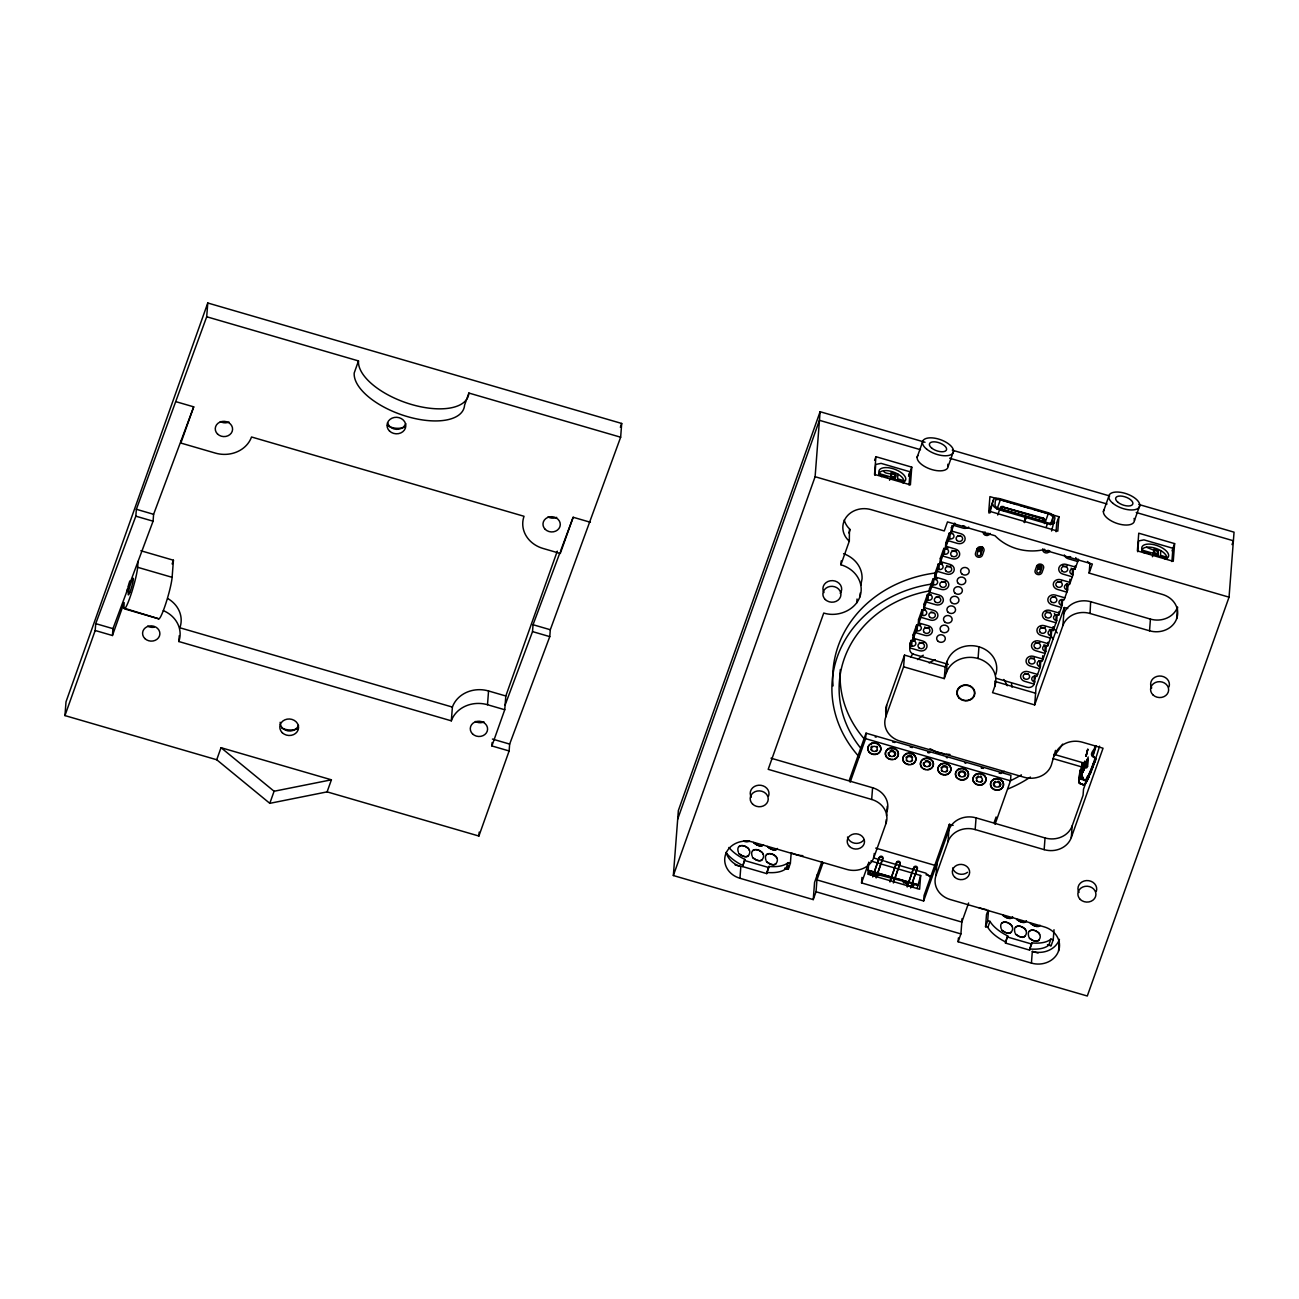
<?xml version="1.0" encoding="UTF-8"?>
<svg xmlns="http://www.w3.org/2000/svg" width="1299" height="1299" viewBox="0 0 1299 1299"><rect width="100%" height="100%" fill="white"/><g stroke="black" fill="none" stroke-linecap="round" stroke-linejoin="round"><path stroke-width="1.5" d="M1088.221 757.008L1084.048 767.741L1084.86 761.182L1083.577 764.007L1084.811 761.425L1084.535 768.586L1082.911 772.077L1084.389 763.016M1084.535 780.066L1082.197 777.955L1082.002 773.879L1085.672 765.436L1081.758 765.614L1080.784 770.745A38.613 4.27 -73.8 0 0 1080.589 779.124L1086.727 779.952M1094.765 757.658L1094.927 760.792L1094.943 758.584A38.597 4.27 -73.8 0 1 1084.194 780.374L1084.665 780.131A38.239 4.222 -73.8 0 0 1093.271 764.234C1101.243 754.719 1085.444 759.606 1094.261 749.068A38.613 4.27 -73.8 0 0 1095.284 745.675M1084.129 764.543L1084.275 763.861M1081.872 776.136L1082.197 772.596C1081.547 776.445 1083.528 765.403 1085.509 765.582M817.363 874.406L816.032 891.764L813.239 899.606L739.943 878.27A21.693 19.063 4.4 0 1 725.67 854.157A21.693 19.063 4.4 0 1 752.803 842.077L846.802 869.421A21.693 19.063 4.4 0 0 873.935 857.34L885.95 823.566A21.693 19.063 4.4 0 0 871.678 799.453L768.196 769.333L823.745 613.047C839.609 618.113 860.198 608.208 861.172 590.396A28.887 25.395 4.4 0 0 840.908 564.773L841.2 560.892M856.755 602.915L857.048 599.018M859.922 596.955L860.214 593.042M1082.262 762.594L1081.694 766.913L1082.246 762.545L1053.911 754.313M1092.313 768.748A43.305 4.79 -73.8 0 0 1095.885 758.632L1093.076 755.726A43.305 4.79 -73.8 0 0 1096.177 745.723M64.95 715.587L66.005 701.833L207.775 302.992L621.701 423.458L620.646 437.211L550.305 629.739L549.769 636.624L509.663 744.083L509.127 750.968L478.893 836.036L327.104 791.87L269.802 803.334L216.722 759.753L64.95 715.587L95.184 630.502L95.72 623.634L135.827 516.174L136.363 509.289L206.703 316.761L207.775 302.992M95.184 630.502L112.445 635.52L112.964 628.651L153.071 521.191L153.607 514.307L193.713 406.847L176.469 401.829M112.445 635.52L124.152 602.557L123.908 608.094L125.305 608.029A23.138 2.566 -73.8 0 0 132.612 589.373A23.138 2.566 -73.8 0 0 137.629 567.29L138.084 561.379M590.412 522.279L573.168 517.262L560.291 553.471L543.047 548.454A28.919 25.412 4.4 0 1 524.033 516.288L251.519 436.984A28.919 25.412 4.4 0 1 215.342 453.091L180.853 443.056L181.016 440.881M124.395 608.825L158.884 618.86L159.809 618.064A23.138 2.566 -73.8 0 0 167.1 599.407A23.138 2.566 -73.8 0 0 172.118 577.324L173.433 560.226L140.86 550.744M509.127 750.968L491.883 745.951L504.743 709.741L487.498 704.724A28.919 25.412 4.4 0 0 451.321 720.831L178.824 641.527L179.278 635.633M451.321 720.831L452.393 707.078A28.919 25.412 4.4 0 1 488.554 690.971L505.814 695.988L504.743 709.741M487.498 704.724L488.554 690.971M478.893 836.036L479.185 832.107M491.883 745.951L492.142 742.508M505.116 705.048L532.525 631.606L533.045 624.722L559.755 553.179M1138.817 504.467L1234.05 532.168L1229.049 597.167L1087.295 996.008L673.353 875.542L678.354 810.544L820.107 411.718L925.05 442.261M738.335 852.176C734.503 840.226 754.622 846.623 748.679 855.197C746.405 860.084 737.442 852.599 738.676 853.248M739.943 878.27L740.836 866.579A21.693 19.063 4.4 0 1 726.125 852.323M766.751 873.61L766.832 872.457A34.342 15.945 19.6 0 0 785.927 868.641L788.233 869.323L790.377 863.283L788.071 862.617A34.342 15.945 19.6 0 1 768.976 866.433L766.751 873.61L742.606 866.579L744.83 859.402A34.342 15.945 19.6 0 1 728.918 847.451M742.606 866.579L744.83 859.402M752.137 856.203C748.305 844.236 768.423 850.634 762.481 859.207C760.207 864.095 751.244 856.609 752.478 857.259M765.939 860.214C762.107 848.247 782.225 854.645 776.282 863.218C774.009 868.105 765.046 860.62 766.264 861.286M673.353 875.542L815.106 476.717L820.107 411.718M788.347 865.556L788.071 869.161L784.628 868.154M788.233 869.323L788.542 865.313M790.377 863.283L791.156 853.248M813.239 899.606L814.57 882.411L821.91 861.61M840.908 564.773L849.319 541.082L849.465 528.839A21.693 19.063 4.4 0 1 844.253 520.006M875.899 456.696L874.536 474.411L910.404 484.852L911.768 467.137L875.899 456.696L874.617 460.317M874.893 475.288L875.721 464.441L881.095 463.37L910.063 471.813L909.056 485.047M883.612 470.725C884.051 475.548 900.045 472.024 895.027 478.211L879.163 473.583M850.147 782.193L865.621 738.66L866.043 733.156L1010.914 775.308L1010.492 780.813L995.018 824.345M868.284 750.432L868.252 750.773A6.511 5.716 4.4 0 1 870.622 744.116L871.58 743.304A6.511 5.716 4.4 0 1 879.991 745.756L880.43 746.957A6.511 5.716 4.4 0 1 878.059 753.631L877.117 754.086A6.511 5.716 4.4 0 1 868.706 751.634L868.284 750.432A6.511 5.716 4.4 0 1 870.655 743.759M868.706 751.634L868.739 751.293A6.511 5.716 4.4 0 0 871.938 753.793M889.555 480.257L890.253 477.935L903.812 481.88M891.195 472.852L890.643 476.928L891.195 472.852L895.596 474.135L895.027 478.211L895.596 474.135M870.622 744.116L871.58 743.304M948.952 829.801L923.638 900.986L861.546 882.914L861.968 877.41M871.678 799.453L872.587 787.746L771.005 758.194M897.901 474.086L897.641 478.779L903.893 480.76M868.771 862.406L867.862 874.211L919.611 889.263L920.666 875.51L870.833 861.01M877.117 754.086L878.075 753.29A6.511 5.716 4.4 0 0 880.446 746.616M869.226 871.304L869.421 874.178L874.357 875.607M869.421 874.178L869.957 870.85L869.518 871.726M880.43 746.957L879.991 745.756M873.935 857.34L874.243 853.443M1055.519 750.384L1051.329 765.192A21.693 19.063 4.4 0 1 1024.197 777.273L900.028 741.112A21.693 19.063 4.4 0 1 885.756 716.983L886.649 705.308L904.51 655.102L945.169 666.923L944.259 678.614L903.601 666.793L904.51 655.102M876.581 872.993L875.997 876.094M885.772 755.872L885.804 755.531A6.511 5.716 4.4 0 1 888.175 748.857L889.101 748.403A6.511 5.716 4.4 0 1 897.512 750.854L897.95 752.056A6.511 5.716 4.4 0 1 895.579 758.73L894.654 759.184A6.511 5.716 4.4 0 1 886.243 756.749L885.772 755.872A6.511 5.716 4.4 0 1 888.143 749.214L888.175 748.857M886.243 756.749L885.804 755.531M872.701 876.955L879.407 857.291A1.802 1.591 4.4 0 1 881.664 856.285A1.802 1.591 4.4 0 1 882.849 858.298L876.159 877.945M878.838 875.64L879.05 874.503L876.111 873.642M888.143 749.214L889.101 748.403M885.95 823.566L886.243 819.669M886.535 815.772L886.844 811.875A21.693 19.063 4.4 0 0 872.587 787.746M886.86 811.729L887.282 806.224M894.654 759.184L895.596 758.389A6.511 5.716 4.4 0 0 897.982 751.715M897.95 752.056L897.512 750.854M915.243 640.05A3.248 2.858 4.4 0 1 912.06 640.618L911.167 640.358L910.42 642.437L909.998 647.941A5.781 5.082 4.4 0 0 913.814 654.323L948.335 664.357M910.745 645.798L911.638 646.058A3.248 2.858 4.4 0 0 915.714 644.255A3.248 2.858 4.4 0 0 913.57 640.634L912.677 640.375L913.424 638.296L922.939 641.057A5.781 5.082 4.4 0 1 926.755 647.503A5.781 5.082 4.4 0 1 919.513 650.718L909.998 647.941L911.167 640.358M911.638 646.058L912.06 640.618M903.308 760.97L903.325 760.629A6.511 5.716 4.4 0 1 905.695 753.956L906.621 753.501A6.511 5.716 4.4 0 1 915.032 755.953L915.47 757.155A6.511 5.716 4.4 0 1 913.1 763.828L912.174 764.283A6.511 5.716 4.4 0 1 903.763 761.847L903.308 760.97A6.511 5.716 4.4 0 1 905.679 754.313L905.695 753.956M912.677 640.375L913.1 634.935L916.623 625.046L917.516 625.306A3.248 2.858 4.4 0 0 920.682 624.722M903.763 761.847L903.325 760.629M913.57 640.634L913.863 637.013M889.945 881.972L896.651 862.309A1.802 1.591 4.4 0 1 898.908 861.302A1.802 1.591 4.4 0 1 900.093 863.315L893.403 882.963M905.679 754.313L906.621 753.501M913.424 638.296L916.201 630.47L916.623 625.046M916.201 630.47L917.094 630.729L917.516 625.306M917.094 630.729A3.248 2.858 4.4 0 0 921.17 628.927A3.248 2.858 4.4 0 0 919.026 625.306L918.133 625.046L918.539 619.607L922.063 609.718L922.956 609.978A3.248 2.858 4.4 0 0 925.44 609.816M918.133 625.046L921.641 615.158L922.063 609.718M921.641 615.158L922.534 615.417L922.956 609.978M922.534 615.417A3.248 2.858 4.4 0 0 926.609 613.599A3.248 2.858 4.4 0 0 924.466 609.978L923.573 609.718L923.995 604.279L927.518 594.39L928.412 594.65A3.248 2.858 4.4 0 0 930.88 594.504M912.174 764.283L913.132 763.487A6.511 5.716 4.4 0 0 915.503 756.814L915.47 757.155M903.552 882.833L903.763 881.696L906.783 882.573L906.686 885.025L913.116 886.892L913.652 883.564L913.229 884.44M915.032 755.953L915.016 756.294A6.511 5.716 4.4 0 0 906.605 753.842M923.573 609.718L927.096 599.829L927.518 594.39M927.096 599.829L927.989 600.089L928.412 594.65M927.989 600.089A3.248 2.858 4.4 0 0 932.065 598.271A3.248 2.858 4.4 0 0 929.922 594.666L929.029 594.39L929.434 588.967L932.958 579.062L933.851 579.322A3.248 2.858 4.4 0 0 937.034 578.753M906.783 882.573L907.222 881.696L906.686 885.025M929.029 594.39L932.536 584.501L932.958 579.062M932.536 584.501L933.429 584.761L933.851 579.322M933.429 584.761A3.248 2.858 4.4 0 0 937.505 582.959A3.248 2.858 4.4 0 0 935.361 579.338L934.468 579.078L934.89 573.638L938.414 563.75L939.307 564.01A3.248 2.858 4.4 0 0 942.473 563.425M920.845 765.728L920.829 766.085A6.511 5.716 4.4 0 1 923.199 759.412L924.157 758.6A6.511 5.716 4.4 0 1 932.568 761.052L932.991 762.253A6.511 5.716 4.4 0 1 930.62 768.927L929.694 769.381A6.511 5.716 4.4 0 1 921.283 766.946L920.845 765.728A6.511 5.716 4.4 0 1 923.216 759.071M935.507 577.519L935.783 573.898L934.89 573.638M921.283 766.946L921.316 766.589A6.511 5.716 4.4 0 0 922.68 768.066M907.205 886.99L913.895 867.326A1.802 1.591 4.4 0 1 916.152 866.319A1.802 1.591 4.4 0 1 917.354 868.333L910.648 887.996M913.116 886.892L913.733 885.171M934.468 579.078L937.992 569.173L938.414 563.75M923.199 759.412L924.157 758.6M937.992 569.173L938.885 569.433L939.307 564.01M938.885 569.433A3.248 2.858 4.4 0 0 942.944 567.631A3.248 2.858 4.4 0 0 940.817 564.01L939.908 563.75L940.33 558.31L943.853 548.422L944.746 548.681A3.248 2.858 4.4 0 0 947.929 548.113M940.817 564.01L941.093 560.389M917.143 888.484L920.666 875.51M939.908 563.75L943.431 553.861L943.853 548.422M943.431 553.861L944.324 554.121L944.746 548.681M944.324 554.121A3.248 2.858 4.4 0 0 948.4 552.302A3.248 2.858 4.4 0 0 946.257 548.681L945.363 548.422L945.786 542.982L949.293 533.093L950.202 533.353A3.248 2.858 4.4 0 0 952.67 533.207M929.694 769.381L930.652 768.586A6.511 5.716 4.4 0 0 933.023 761.912M945.363 548.422L948.887 538.533L949.293 533.093M932.991 762.253L932.568 761.052M948.887 538.533L949.78 538.793L950.202 533.353M949.78 538.793A3.248 2.858 4.4 0 0 953.839 536.974A3.248 2.858 4.4 0 0 951.712 533.369L950.803 533.11L951.988 525.527M923.638 900.986L924.06 895.482L949.374 824.297L953.125 825.385M938.381 770.827L938.349 771.184A6.511 5.716 4.4 0 1 940.72 764.51L941.678 763.698A6.511 5.716 4.4 0 1 950.089 766.15L950.511 767.352A6.511 5.716 4.4 0 1 948.14 774.025L947.215 774.48A6.511 5.716 4.4 0 1 938.804 772.044L938.381 770.827A6.511 5.716 4.4 0 1 940.752 764.169M938.804 772.044L938.836 771.687A6.511 5.716 4.4 0 0 944.113 774.626M944.259 678.614L946.403 672.59L947.312 660.899A25.298 22.229 4.4 0 1 978.959 646.805A25.298 22.229 4.4 0 1 995.602 674.944M940.72 764.51L941.678 763.698M958.418 937.943L958.126 941.759L1031.422 963.095A21.693 19.063 4.4 0 0 1058.555 951.014A21.693 19.063 4.4 0 0 1044.282 926.901L950.283 899.541A21.693 19.063 4.4 0 1 936.027 875.412L936.92 863.721A21.693 19.063 4.4 0 0 935.962 868.609M947.215 774.48L948.173 773.684A6.511 5.716 4.4 0 0 950.543 767.011M950.511 767.352L950.089 766.15M936.027 875.412L948.026 841.638L949.374 824.297M955.869 776.282L955.902 775.925A6.511 5.716 4.4 0 1 958.272 769.268L959.198 768.797A6.511 5.716 4.4 0 1 967.609 771.249L968.047 772.45A6.511 5.716 4.4 0 1 965.677 779.124L964.735 779.579A6.511 5.716 4.4 0 1 956.324 777.143L955.869 776.282A6.511 5.716 4.4 0 1 958.24 769.609L958.272 769.268M956.324 777.143L955.902 775.925M958.24 769.609L959.198 768.797M980.696 554.592L982.206 550.37A1.802 1.591 4.4 0 0 981.021 548.357A1.802 1.591 4.4 0 0 978.748 549.363L977.254 553.585A1.802 1.591 4.4 0 0 978.439 555.599A1.802 1.591 4.4 0 0 980.696 554.592L981.118 549.152A1.802 1.591 4.4 0 1 980.242 550.062M964.735 779.579L965.693 778.783A6.511 5.716 4.4 0 0 968.064 772.109M982.206 550.37L982.482 546.733M968.047 772.45L967.609 771.249M1067.746 608.517L1064.287 607.526L1062.907 625.55L1034.686 704.919L992.55 692.676L994.693 686.635A25.298 22.229 4.4 0 0 978.066 658.496L978.959 646.805M989.854 513.024L993.248 500.245A7.226 3.361 19.6 0 1 1000.409 498.816L1048.293 512.748A7.226 3.361 19.6 0 1 1054.918 518.204L1051.541 530.982M958.126 941.759L960.903 933.916L962.088 918.637M973.389 781.381L973.422 781.024A6.511 5.716 4.4 0 1 975.793 774.366L976.718 773.895A6.511 5.716 4.4 0 1 985.129 776.347L985.568 777.549A6.511 5.716 4.4 0 1 983.197 784.223L982.271 784.677A6.511 5.716 4.4 0 1 973.86 782.242L973.389 781.381A6.511 5.716 4.4 0 1 975.76 774.707L975.793 774.366M973.86 782.242L973.422 781.024M975.76 774.707L976.718 773.895M948.026 841.638A21.693 19.063 4.4 0 1 975.159 829.558L976.069 817.867L1045.045 837.952A21.693 19.063 4.4 0 0 1072.178 825.872L1083.057 795.297L1083.512 789.207L1085.672 783.167A44.101 4.871 -73.8 0 0 1099.555 746.146M1044.575 523.562L1044.461 521.581L1001.22 508.997L1001.399 506.578L1043.552 518.187L1044.753 521.159M1000.035 508.136L1001.399 506.578L1044.656 519.178L1044.461 521.581L1043.487 519.162L1003.218 507.438L1003.283 506.464M982.271 784.677L983.213 783.882A6.511 5.716 4.4 0 0 985.6 777.208L985.568 777.549M985.129 776.347L985.113 776.688A6.511 5.716 4.4 0 0 976.702 774.253M994.693 686.635L995.148 680.79M990.942 786.139L990.926 786.48A6.511 5.716 4.4 0 1 993.297 779.806L994.238 778.994A6.511 5.716 4.4 0 1 1002.649 781.446L1003.088 782.648A6.511 5.716 4.4 0 1 1000.717 789.321L999.792 789.792A6.511 5.716 4.4 0 1 991.381 787.34L990.942 786.139A6.511 5.716 4.4 0 1 993.313 779.465M991.381 787.34L991.397 786.999A6.511 5.716 4.4 0 0 999.808 789.435L1000.75 788.98A6.511 5.716 4.4 0 0 1003.12 782.307M993.297 779.806L994.238 778.994M1029.604 950.105L1029.685 948.952A34.342 15.945 19.6 0 0 1048.78 945.136L1051.086 945.802L1053.229 939.778L1050.923 939.096A34.342 15.945 19.6 0 1 1031.828 942.928L1029.604 950.105L1005.458 943.074L1005.54 941.921A34.342 15.945 19.6 0 1 987.857 927.405L985.551 926.739L986.477 914.691L988.084 910.177M985.551 926.739L987.695 920.699L988.474 910.664M1003.088 782.648L1002.649 781.446M1024.164 522.458L1025.983 516.499L999.629 508.818A5.066 2.354 19.6 0 1 994.985 505.019L995.31 500.846A5.066 2.354 19.6 0 1 1000.327 499.839L1048.212 513.787A5.066 2.354 19.6 0 1 1052.856 517.603L1052.531 521.76A5.066 2.354 19.6 0 1 1047.514 522.766L1026.34 516.596L1025.171 519.876M1024.505 522.555L1026.34 516.596M1001.188 928.671C997.356 916.704 1017.474 923.102 1011.531 931.675C1009.258 936.579 1000.295 929.094 1001.529 929.743M1005.458 943.074L1007.683 935.897A34.342 15.945 19.6 0 1 990 921.364L987.695 920.699M1043.487 519.162L1043.552 518.187M1040.304 571.933L1041.814 567.712A1.802 1.591 4.4 0 0 1040.629 565.698A1.802 1.591 4.4 0 0 1038.356 566.705L1036.862 570.927A1.802 1.591 4.4 0 0 1038.047 572.94A1.802 1.591 4.4 0 0 1040.304 571.933L1040.726 566.494A1.802 1.591 4.4 0 1 1039.85 567.419M1034.93 681.943L1034.036 681.683L1034.459 676.243L1035.352 676.503L1034.183 684.086A5.781 5.082 4.4 0 1 1026.957 687.252L996.284 678.322M1014.99 932.682C1011.158 920.731 1031.276 927.129 1025.333 935.702C1023.06 940.59 1014.097 933.104 1015.331 933.754M1034.686 704.919L1036.082 686.895L1064.287 607.526M1034.036 681.683A3.248 2.858 4.4 0 1 1031.893 678.062A3.248 2.858 4.4 0 1 1035.969 676.259L1036.862 676.519L1040.369 666.631L1039.476 666.355L1039.898 660.931A3.248 2.858 4.4 0 1 1039.135 660.606M1040.369 666.631L1040.791 661.191L1039.898 660.931M1042.447 659.389L1042.724 655.751M1039.476 666.355A3.248 2.858 4.4 0 1 1037.333 662.75A3.248 2.858 4.4 0 1 1041.408 660.931L1042.301 661.191L1045.825 651.302L1044.932 651.043L1045.354 645.603A3.248 2.858 4.4 0 1 1043.925 644.791M1045.825 651.302L1046.247 645.863L1045.354 645.603M1056.071 531.762L1056.753 522.734L1058.896 516.71L1033.988 509.452M1044.932 651.043A3.248 2.858 4.4 0 1 1042.788 647.422A3.248 2.858 4.4 0 1 1046.864 645.603L1047.757 645.863L1048.033 642.242M1058.896 516.71L1057.792 531.145L988.799 511.075L989.919 496.624L1016.744 504.434M1047.757 645.863L1051.264 635.974L1050.371 635.714L1050.794 630.275A3.248 2.858 4.4 0 1 1049.365 629.463M1051.264 635.974L1051.687 630.535L1050.794 630.275M1028.792 936.709C1024.96 924.742 1045.078 931.139 1039.135 939.713C1036.862 944.6 1027.899 937.115 1029.117 937.764M1050.371 635.714A3.248 2.858 4.4 0 1 1048.228 632.093A3.248 2.858 4.4 0 1 1052.304 630.291L1053.197 630.551L1053.489 626.914M1053.197 630.551L1056.72 620.646L1055.827 620.386L1056.249 614.947A3.248 2.858 4.4 0 1 1054.333 613.518M1056.72 620.646L1057.142 615.223L1056.249 614.947M1031.422 963.095L1032.315 951.404A21.693 19.063 4.4 0 0 1059.448 939.323M1055.827 620.386A3.248 2.858 4.4 0 1 1053.684 616.765A3.248 2.858 4.4 0 1 1057.759 614.963L1058.653 615.223L1058.929 611.602M1062.16 605.334L1061.267 605.074L1061.689 599.635L1062.582 599.894L1062.16 605.334L1058.653 615.223M975.159 829.558L1044.152 849.643L1045.045 837.952M1061.267 605.074A3.248 2.858 4.4 0 1 1059.123 601.453A3.248 2.858 4.4 0 1 1063.199 599.635L1064.092 599.894L1067.616 590.006L1066.723 589.746L1067.145 584.306A3.248 2.858 4.4 0 1 1066.365 583.982M1067.616 590.006L1068.038 584.566L1067.145 584.306M1069.678 582.764L1069.97 579.143M1066.723 589.746A3.248 2.858 4.4 0 1 1064.579 586.125A3.248 2.858 4.4 0 1 1068.639 584.306L1069.548 584.566L1073.055 574.678L1072.162 574.418L1072.584 568.978A3.248 2.858 4.4 0 1 1071.155 568.166M1073.055 574.678L1073.477 569.238L1072.584 568.978M1072.162 574.418A3.248 2.858 4.4 0 1 1070.019 570.797A3.248 2.858 4.4 0 1 1074.094 568.994L1074.987 569.254L1075.263 565.633M1053.229 939.778L1054.009 929.743M1058.555 951.014L1059.302 941.272M1062.907 625.55A21.693 19.063 4.4 0 1 1090.04 613.469L1149.534 630.794A21.693 19.063 4.4 0 0 1176.667 618.714A21.693 19.063 4.4 0 0 1162.459 594.439L1089.147 573.103L1089.91 563.36M1044.152 849.643A21.693 19.063 4.4 0 0 1071.285 837.563L1072.178 825.872M1090.04 613.469L1090.64 601.681A21.71 19.079 4.4 0 0 1063.8 613.842M1137.745 551.766L1138.574 540.936L1143.948 539.864L1172.916 548.292L1171.909 561.541M1146.465 547.22L1153.739 550.256L1153.496 553.423L1154.048 549.347L1158.448 550.63L1157.88 554.689L1142.016 550.078M1152.408 556.735L1153.106 554.429L1166.664 558.359M1149.534 630.794L1150.443 619.103A21.693 19.063 4.4 0 0 1177.56 607.023L1176.667 618.714M1160.754 550.581L1160.494 555.258L1166.746 557.255M1174.621 543.615L1173.257 561.33L1137.388 550.89L1138.752 533.191L1174.621 543.615L1172.055 550.857M1094.099 763.942L1094.229 762.481L1093.271 764.234L1094.261 763.39M1079.274 783.037L1082.148 784.32L1079.485 783.427L1079.193 781.576A43.305 4.79 -73.8 0 1 1080.476 770.145L1080.248 769.722A42.948 4.741 -73.8 0 0 1079.225 782.988L1083.041 784.742A43.305 4.79 -73.8 0 0 1088.984 776.899M1082.083 773.554C1085.412 761.376 1083.675 766.783 1084.616 764.202M1081.223 779.368L1081.044 778.88A38.239 4.222 -73.8 0 1 1082.067 765.696L1085.379 765.225A38.597 4.27 -73.8 0 1 1086.159 761.523M860.799 585.232L862.065 578.737A28.887 25.395 4.4 0 0 843.571 553.683M981.638 547.317L979.966 551.75M895.498 753.81L894.946 755.369M930.539 764.007L929.987 765.566M965.595 774.204L965.043 775.779M1000.636 784.401L1000.084 785.976M1083.398 767.303L1083.171 768.18M1044.039 519.649L1044.282 518.577M1092.508 756.521L1092.459 755.693A38.239 4.222 -73.8 0 0 1095.593 745.74M1039.07 564.562C1037.122 567.452 1041.343 568.67 1041.149 565.162M1086.11 755.953L1087.799 749.133L1086.061 756.083M1086.029 756.18L1087.75 749.426M1001.22 508.997L1002.584 506.366M126.588 592.133L127.578 588.528M979.332 547.805L978.764 549.639L980.842 550.24M767.4 846.493C766.183 845.844 775.146 853.329 777.419 848.442M1002.666 914.951C1001.432 914.301 1010.395 921.787 1012.668 916.899M1016.467 918.961C1015.233 918.312 1024.197 925.797 1026.47 920.91M1095.804 745.594A42.948 4.741 -73.8 0 1 1092.719 755.515L1095.544 758.405A42.948 4.741 -73.8 0 1 1082.798 784.304L1083.041 784.742M950.803 533.11L954.327 523.205L955.22 523.465M1074.987 569.254L1078.511 559.349L1077.618 559.09M180.853 443.056L193.713 406.847M172.118 563.945L173.433 560.226M216.722 759.753L221.025 747.688L331.407 779.806L327.104 791.87M206.703 316.761L358.492 360.927L354.205 372.992A57.838 26.841 19.6 0 0 407.269 416.573A57.838 26.841 19.6 0 0 464.587 405.109L468.874 393.045L620.646 437.211M269.802 803.334L274.089 791.253L331.407 779.806M505.814 695.988L557.287 551.149M620.354 427.274L621.701 423.458M677.688 819.133L819.442 420.308L920.504 449.714M848.929 533.045L850.228 529.407M766.832 872.457L768.976 866.433M908.78 475.418L910.063 471.813M908.553 476.181L911.768 467.137M917.11 457.362L922.469 442.277M785.927 868.641L788.071 862.617M948.156 466.406L953.515 451.321M849.221 780.472L866.043 733.156M823.046 862.731L816.941 879.91L961.812 922.079L968.616 902.967M885.756 716.983L903.601 666.793M988.734 512.91L993.248 500.245M861.546 882.914L868.869 862.309M997.015 509.176L1000.327 499.839M997.713 515.021L999.548 509.858A7.226 3.361 19.6 0 1 992.923 504.402M945.169 666.923L947.312 660.899M872.782 875.916L879.407 857.291M876.24 876.922L882.183 860.165M890.026 880.933L896.651 862.309M893.485 881.94L900.093 863.315M1024.83 519.779L1025.983 516.499M907.287 885.95L913.895 867.326M910.729 886.957L917.354 868.333M1044.899 523.107L1048.212 513.787M1046.215 527.248L1047.432 523.789A7.226 3.361 19.6 0 0 1054.593 522.36M1050.274 524.828L1052.856 517.603M1040.223 568.199C1034.621 566.559 1040.077 571.82 1040.45 567.598M1034.605 678.63L1035.352 676.503M1103.387 511.579L1108.745 496.494M994.092 822.64L996.122 816.957M1089.147 573.103L1092.362 564.058L1043.341 549.786A47.901 42.088 4.4 0 1 995.05 535.74L947.491 521.906L944.276 530.95L870.98 509.614A21.693 19.03 4 0 0 843.798 521.841A21.693 19.063 4.4 0 0 848.572 540.53L849.319 541.082M987.857 927.405L990 921.364M1134.433 520.607L1139.791 505.522M1005.54 941.921L1007.683 935.897M1153.739 550.256L1154.048 549.347M1155.201 550.679L1158.123 551.539L1158.448 550.63M1029.685 948.952L1031.828 942.928M1071.285 837.563L1103.046 748.224L1082.343 742.2A21.693 19.063 4.4 0 0 1055.21 754.281M1048.78 945.136L1050.923 939.096M1232.037 544.59L1233.384 540.774L1136.219 512.488M1061.835 601.973L1062.582 599.894M1067.291 586.645L1068.038 584.566M1072.73 571.316L1073.477 569.238M1040.044 663.269L1040.791 661.191M1045.5 647.941L1046.247 645.863M560.47 551.296L573.168 517.262M1087.409 760.873L1085.818 765.111A38.239 4.222 -73.8 0 1 1087.019 759.525M738.855 846.575L741.258 845.584M748.565 855.635L746.162 856.642M752.657 850.601L755.044 849.595M763.503 844.87C760.548 848.88 752.527 841.801 753.615 842.483M762.351 859.646L759.964 860.652M766.459 854.612L768.846 853.605M777.289 848.88L774.902 849.887M776.153 863.673L773.766 864.663M1001.708 923.069L1004.111 922.063M1012.554 917.338L1010.151 918.344M1011.418 932.13L1009.014 933.137M1015.509 927.08L1017.896 926.073M1026.356 921.348L1023.953 922.355M1025.203 936.141L1022.816 937.147M1029.311 931.091L1031.698 930.1M1040.142 925.375C1037.203 929.37 1029.181 922.306 1030.253 922.972M1039.005 940.151L1036.618 941.158M1092.897 756.391L1092.719 755.515M743.515 841.167L749.572 841.054M763.357 845.064L761.1 845.86M1040.012 925.57L1037.755 926.366M1086.614 778.523L1087.636 776.055L1088.042 777.922M977.952 551.474L978.553 550.24L980.631 550.841M1002.243 507.73L1003.218 507.438M749.393 841.249L747.298 841.849M1080.654 779.173L1083.691 779.773M746.373 841.833L744.457 841.476M760.159 845.844L758.243 845.487M742.184 845.6L744.1 845.958M773.96 849.855L772.044 849.514M755.986 849.611L757.902 849.968M769.787 853.638L771.703 853.979M745.22 856.609L743.32 856.268M759.022 860.636L757.106 860.279M772.824 864.647L770.908 864.306M1009.209 918.312L1007.31 917.971M1023.011 922.339L1021.095 921.981M1005.036 922.095L1006.952 922.436M1036.813 926.349L1034.897 925.992M1018.838 926.106L1020.754 926.447M1032.64 930.116L1034.556 930.474M1008.073 933.104L1006.157 932.763M1021.875 937.115L1019.959 936.774M1035.676 941.142L1033.76 940.785M1157.88 554.689L1158.123 551.539M876.046 874.422L879.001 875.185M952.264 450.168L1109.671 495.974M949.65 458.206L1107.073 504.012M1020.576 505.555L1030.156 508.331M890.952 476.019L895.352 477.301M1153.804 552.513L1158.205 553.796M1003.331 510.734L1005.053 511.238M880.657 475.109L887.737 477.512M999.548 509.858L1025.901 517.522M1026.259 517.635L1047.432 523.789M815.106 476.717L1229.049 597.167M953.58 525.348L963.095 528.125A5.781 5.082 4.4 0 0 968.729 527.102M1077.748 561.509L1068.233 558.732A5.781 5.082 4.4 0 1 1064.319 554.933M951.225 527.67L952.135 527.93M951.55 531.031L961.081 533.792A5.781 5.082 4.4 0 1 964.881 540.222A5.781 5.082 4.4 0 1 957.639 543.453L948.124 540.676M1075.734 567.176L1066.219 564.399A5.781 5.082 4.4 0 0 1058.977 567.614A5.781 5.082 4.4 0 0 1062.793 574.061L1072.308 576.821M945.786 542.982L946.679 543.258M946.11 546.343L955.626 549.12A5.781 5.082 4.4 0 1 959.441 555.55A5.781 5.082 4.4 0 1 952.199 558.765L942.684 556.004M1070.295 582.504L1060.763 579.727A5.781 5.082 4.4 0 0 1053.538 582.942A5.781 5.082 4.4 0 0 1057.337 589.373L1066.852 592.149M1090.933 601.778L1150.443 619.103M940.33 558.31L941.239 558.57M940.671 561.671L950.186 564.448A5.781 5.082 4.4 0 1 953.986 570.878A5.781 5.082 4.4 0 1 946.76 574.093L937.229 571.333M1064.839 597.816L1055.324 595.056A5.781 5.082 4.4 0 0 1048.082 598.271A5.781 5.082 4.4 0 0 1051.898 604.701L1061.413 607.477M935.215 577L944.73 579.76A5.781 5.082 4.4 0 1 948.546 586.206A5.781 5.082 4.4 0 1 941.304 589.421L931.789 586.645M1059.399 613.144L1049.884 610.368A5.781 5.082 4.4 0 0 1042.642 613.599A5.781 5.082 4.4 0 0 1046.442 620.029L1055.973 622.789M929.434 588.967L930.344 589.226M929.775 592.328L939.291 595.088A5.781 5.082 4.4 0 1 943.09 601.518A5.781 5.082 4.4 0 1 935.865 604.749L926.333 601.973M1053.944 628.472L1044.428 625.696A5.781 5.082 4.4 0 0 1037.187 628.911A5.781 5.082 4.4 0 0 1041.002 635.357L1050.518 638.118M923.995 604.279L924.888 604.538M924.32 607.64L933.835 610.416A5.781 5.082 4.4 0 1 937.651 616.846A5.781 5.082 4.4 0 1 930.409 620.061L920.894 617.301M1048.504 643.784L1038.989 641.024A5.781 5.082 4.4 0 0 1031.747 644.239A5.781 5.082 4.4 0 0 1035.547 650.669L1045.078 653.446M918.539 619.607L919.448 619.867M918.88 622.968L928.395 625.745A5.781 5.082 4.4 0 1 932.195 632.175A5.781 5.082 4.4 0 1 924.969 635.39L915.438 632.613M1043.048 659.113L1033.533 656.352A5.781 5.082 4.4 0 0 1026.307 659.567A5.781 5.082 4.4 0 0 1030.107 665.997L1039.622 668.774M913.1 634.935L913.993 635.195M1037.609 674.441L1028.094 671.664A5.781 5.082 4.4 0 0 1020.852 674.895A5.781 5.082 4.4 0 0 1024.651 681.326L1034.183 684.086M995.375 681.537L1035.595 693.228M1052.791 758.502L1081.694 766.913M136.363 509.289L153.607 514.307M533.045 624.722L550.305 629.739M135.827 516.174L153.071 521.191M532.525 631.606L549.769 636.624M865.621 738.66L1010.492 780.813M137.629 567.29L172.118 577.324M123.908 608.094L158.884 618.86M452.393 707.078L179.879 627.774A28.919 25.412 4.4 0 0 167.701 598.498M875.737 848.117L935.621 865.556M95.72 623.634L112.964 628.651M492.418 739.066L509.663 744.083M873.399 857.876L925.781 873.123L930.36 877.085M926.025 874.763L931.854 876.468M867.618 870.054L917.451 884.554M867.943 870.298L891.211 877.085M895.092 878.205L918.377 884.976M869.989 871.077L874.925 872.522M907.254 881.924L913.684 883.791M913.814 884.278L917.581 885.382M876.143 874.243L903.454 881.274L903.39 882.167L906.832 883.174L903.714 882.378M869.843 872.977L874.779 874.406M1047.481 944.649L1050.923 945.656M744.749 860.555L768.894 867.586M1007.602 937.05L1031.747 944.064M735.104 864.923L740.836 866.579M1032.315 951.404L1038.063 953.076M816.032 891.764L960.903 933.916M1033.955 925.684L1030.708 923.573M1020.153 921.657L1016.922 919.562M1006.368 917.646L1003.12 915.551M1035.498 930.782L1038.745 932.893M1021.696 926.772L1024.943 928.866M1007.894 922.761L1011.142 924.856M1032.819 940.476L1029.571 938.365M1019.017 936.449L1015.769 934.354M1005.231 932.438L1001.984 930.344M771.103 849.189L767.855 847.094M757.301 845.178L754.069 843.083M772.645 854.304L775.893 856.398M758.843 850.277L762.091 852.388M745.041 846.266L748.289 848.361M769.966 863.981L766.719 861.886M756.164 859.97L752.917 857.86M742.379 855.944L739.131 853.849M929.954 748.695L936.482 752.04A57.838 50.823 4.4 0 0 944.146 753.777M221.025 747.688L274.089 791.253M1039.184 933.494L1039.525 934.549M1025.398 929.467L1025.739 930.539M1011.596 925.456L1011.937 926.528M776.347 856.999L776.672 858.071M762.545 852.988L762.886 854.044M748.744 848.961L749.085 850.033M1150.589 554.007L1141.918 551.133A13.006 6.04 19.6 0 1 1155.818 548.373A13.006 6.04 19.6 0 1 1166.291 559.236M833.065 685.921A122.902 108.012 4.4 0 1 936.368 572.859M1062.631 744.1A122.902 108.012 4.4 0 1 1054.057 755.904M1030.416 777.062A122.902 108.012 4.4 0 1 1008.284 788.818M859.24 756.944A122.902 108.012 4.4 0 1 931.578 584.063M1052.661 627.125A122.902 108.012 4.4 0 1 1057.305 632.986M1021.404 774.87A115.676 101.647 4.4 0 1 1010.167 780.845M861.399 749.02A115.676 101.647 4.4 0 1 929.24 590.948M1051.264 636.364A115.676 101.647 4.4 0 1 1053.294 639.222M1004.371 771.33A115.676 101.647 4.4 0 1 999.175 773.246M864.631 739.342A115.676 101.647 4.4 0 1 840.323 669.537M910.729 657.05A50.612 44.475 4.4 0 1 912.905 653.722M917.727 659.616A50.612 44.475 4.4 0 1 923.264 655.216M1090.137 564.026A18.072 8.395 19.6 0 1 1087.539 561.444M802.912 855.7A18.072 8.395 19.6 0 1 791.123 852.794M986.314 909.592A18.072 8.395 19.6 0 1 978.845 907.579M950.04 754.475A57.838 50.823 4.4 0 1 946.11 754.069M1003.851 679.458A57.838 50.823 4.4 0 1 1007.277 685.758M1011.466 683.777A57.838 50.823 4.4 0 1 1012.018 687.236M929.158 662.977A41.568 36.534 4.4 0 1 935.248 659.648M967.544 872.311A9.044 7.94 4.4 0 1 952.605 867.976M863.932 839.804A9.044 7.94 4.4 0 1 854.774 843.23A9.044 7.94 4.4 0 1 847.5 837.027M948.936 829.947A21.693 19.063 4.4 0 1 976.069 817.867M946.403 672.59A25.298 22.229 4.4 0 1 978.066 658.496M886.21 715.181A21.693 19.063 4.4 0 1 886.649 705.308M823.988 592.588A9.402 8.265 4.4 0 1 832.675 580.637A9.402 8.265 4.4 0 1 840.242 593.432M751.309 797.164A9.402 8.265 4.4 0 1 758.762 785.213A9.402 8.265 4.4 0 1 768.586 796.06M1079.014 892.51A9.402 8.265 4.4 0 1 1086.467 880.576A9.402 8.265 4.4 0 1 1096.291 891.423M1151.71 687.983A9.402 8.265 4.4 0 1 1159.163 676.032A9.402 8.265 4.4 0 1 1168.986 686.895M1091.615 770.551A43.305 4.79 -73.8 0 1 1090.267 773.928M1084.194 769.674A43.305 4.79 -73.8 0 1 1085.412 763.812M742.687 865.443A34.342 15.945 19.6 0 1 726.774 853.475M1144.549 553.147A14.094 6.544 19.6 0 1 1146.335 544.281A14.094 6.544 19.6 0 1 1164.797 549.639A14.094 6.544 19.6 0 1 1165.171 559.155M879.066 474.638A13.006 6.04 19.6 0 1 892.965 471.878A13.006 6.04 19.6 0 1 903.438 482.741M881.696 476.668A14.094 6.544 19.6 0 1 883.482 467.786A14.094 6.544 19.6 0 1 901.944 473.161A14.094 6.544 19.6 0 1 902.318 482.66M468.874 393.045A57.838 26.841 19.6 0 1 411.556 404.492A57.838 26.841 19.6 0 1 358.492 360.927M163.333 610.611A28.919 25.412 4.4 0 1 178.824 641.527M556.719 517.375A8.671 7.632 4.4 0 1 548.064 516.921M154.191 627.222A8.671 7.632 4.4 0 1 147.648 626.118M405.726 423.701A9.402 8.265 4.4 0 1 396.39 429.336A9.402 8.265 4.4 0 1 387.605 422.743M298.494 725.378A9.402 8.265 4.4 0 1 287.94 730.882A9.402 8.265 4.4 0 1 280.146 722.276M404.736 427.176A18.803 16.514 4.4 0 1 387.443 425.601M297.503 728.853A18.803 16.514 4.4 0 1 281.639 728.025M484.024 721.919A8.671 7.632 4.4 0 1 475.353 721.465M128.065 586.71A23.138 2.566 -73.8 0 1 129.803 580.962M229.014 422.029A8.671 7.632 4.4 0 1 220.359 421.574M999.921 773.116A6.511 5.716 4.4 0 1 1000.88 773.554M994.222 779.351A6.511 5.716 4.4 0 1 1002.633 781.787M1000.084 782.566A3.621 3.183 4.4 0 1 999.126 786.853M994.758 786.658A3.621 3.183 4.4 0 1 993.979 782.469M994.579 781.836A3.621 3.183 4.4 0 1 995.343 781.381M998.103 781.202A3.621 3.183 4.4 0 1 999.678 782.112M981.346 768.05A6.511 5.716 4.4 0 1 982.369 768.359M981.362 767.709A6.511 5.716 4.4 0 1 983.359 768.456M982.288 784.336A6.511 5.716 4.4 0 1 973.877 781.901M982.645 780.748A3.621 3.183 4.4 0 1 980.924 782.063M976.848 781.235A3.621 3.183 4.4 0 1 976.263 780.472M976.052 778.117A3.621 3.183 4.4 0 1 976.572 777.208M977.741 776.315A3.621 3.183 4.4 0 1 978.456 776.055M980.583 776.104A3.621 3.183 4.4 0 1 981.459 776.477M964.865 762.919A6.511 5.716 4.4 0 1 965.823 763.357M959.165 769.154A6.511 5.716 4.4 0 1 967.576 771.59M964.767 779.238A6.511 5.716 4.4 0 1 958.581 778.848M957.72 778.263A6.511 5.716 4.4 0 1 956.356 776.802M965.027 772.369A3.621 3.183 4.4 0 1 964.085 776.64M959.717 776.461A3.621 3.183 4.4 0 1 961.195 770.908M962.478 770.875A3.621 3.183 4.4 0 1 964.637 771.915M946.321 757.512A6.511 5.716 4.4 0 1 947.344 757.82M941.645 764.056A6.511 5.716 4.4 0 1 950.056 766.491M947.247 774.139A6.511 5.716 4.4 0 1 945.185 774.626M947.604 770.551A3.621 3.183 4.4 0 1 945.883 771.866M941.807 771.038A3.621 3.183 4.4 0 1 941.223 770.275M941.012 767.92A3.621 3.183 4.4 0 1 941.531 767.011M942.701 766.118A3.621 3.183 4.4 0 1 946.419 766.28M947.117 766.816A3.621 3.183 4.4 0 1 947.653 767.498M927.713 752.608A6.511 5.716 4.4 0 1 928.769 752.754M927.73 752.267A6.511 5.716 4.4 0 1 929.824 752.722M924.125 758.957A6.511 5.716 4.4 0 1 932.536 761.393M929.727 769.04A6.511 5.716 4.4 0 1 927.665 769.528M925.521 769.381A6.511 5.716 4.4 0 1 923.54 768.651M929.499 761.636A3.621 3.183 4.4 0 1 930.068 765.452M929.613 766.004A3.621 3.183 4.4 0 1 929.029 766.442M924.661 766.248A3.621 3.183 4.4 0 1 923.492 762.822M925.261 760.987A3.621 3.183 4.4 0 1 928.2 760.873M910.209 747.169A6.511 5.716 4.4 0 1 912.304 747.607M910.729 755.32A2.89 2.549 4.4 0 1 909.349 755.369M912.19 763.942A6.511 5.716 4.4 0 1 911.2 764.267M909.073 764.429A6.511 5.716 4.4 0 1 903.779 761.49M912.548 760.353A3.621 3.183 4.4 0 1 910.826 761.669M906.767 760.841A3.621 3.183 4.4 0 1 906.166 760.077M905.971 757.723A3.621 3.183 4.4 0 1 906.491 756.814M907.644 755.921A3.621 3.183 4.4 0 1 911.362 756.083M911.979 756.521A3.621 3.183 4.4 0 1 912.612 757.301M892.689 742.07A6.511 5.716 4.4 0 1 894.767 742.508M893.209 750.221A2.89 2.549 4.4 0 1 891.163 750.075M889.084 748.744A6.511 5.716 4.4 0 1 897.495 751.195M892.608 759.33A6.511 5.716 4.4 0 1 891.536 759.33M890.481 759.184A6.511 5.716 4.4 0 1 886.259 756.391M894.459 751.423A3.621 3.183 4.4 0 1 895.027 755.255M894.573 755.807A3.621 3.183 4.4 0 1 893.988 756.245M889.62 756.05A3.621 3.183 4.4 0 1 888.435 752.624M890.124 750.822A3.621 3.183 4.4 0 1 893.144 750.66M875.169 736.971A6.511 5.716 4.4 0 1 876.224 737.118M871.548 743.645A6.511 5.716 4.4 0 1 879.959 746.097M877.15 753.745A6.511 5.716 4.4 0 1 872.96 754.086M877.507 750.156A3.621 3.183 4.4 0 1 875.786 751.471M871.71 750.643A3.621 3.183 4.4 0 1 870.85 749.166M870.915 747.526A3.621 3.183 4.4 0 1 871.97 746.113M876.922 746.324A3.621 3.183 4.4 0 1 877.556 747.104M1049.754 550.76A3.621 3.183 4.4 0 1 1045.224 552.773A3.621 3.183 4.4 0 1 1042.853 548.746M990.147 533.402A3.621 3.183 4.4 0 1 983.083 532.217M964.686 526.127A3.248 2.858 4.4 0 1 963.079 525.657M910.859 646.285A5.781 5.082 4.4 0 1 910.42 642.437M923.865 642.567A3.248 2.858 4.4 0 1 919.27 642.323M1028.305 673.58A3.248 2.858 4.4 0 1 1025.057 673.418M988.23 533.24A1.802 1.591 4.4 0 1 984.983 531.859M1048.033 550.224A1.802 1.591 4.4 0 1 1045.776 551.231A1.802 1.591 4.4 0 1 1044.575 549.217M1076.189 558.278A3.248 2.858 4.4 0 1 1075.702 557.661M1070.668 556.67A3.248 2.858 4.4 0 1 1068.98 556.589M1034.442 657.846A3.248 2.858 4.4 0 1 1030.513 658.09M1039.898 642.518A3.248 2.858 4.4 0 1 1035.303 642.274M1045.338 627.19A3.248 2.858 4.4 0 1 1040.743 626.946M1055.551 596.972A3.248 2.858 4.4 0 1 1052.304 596.793M1061.689 581.221A3.248 2.858 4.4 0 1 1057.743 581.465M1067.129 565.893A3.248 2.858 4.4 0 1 1062.533 565.65M929.305 627.238A3.248 2.858 4.4 0 1 924.709 626.995M933.267 612.576A3.248 2.858 4.4 0 1 930.815 612.154M939.518 597.004A3.248 2.858 4.4 0 1 936.254 596.842M951.095 565.942A3.248 2.858 4.4 0 1 946.5 565.698M956.551 550.614A3.248 2.858 4.4 0 1 951.956 550.37M960.497 535.951A3.248 2.858 4.4 0 1 958.045 535.545M1050.095 612.284A3.248 2.858 4.4 0 1 1046.198 611.634M945.656 581.27A3.248 2.858 4.4 0 1 941.71 581.514M1134.059 518.447A16.27 7.55 19.6 0 1 1118.309 523.822A16.27 7.55 19.6 0 1 1104.069 509.728M947.783 464.246A16.27 7.55 19.6 0 1 932.033 469.621A16.27 7.55 19.6 0 1 917.792 455.511M879.326 858.33A1.802 1.591 4.4 0 1 881.583 857.324A1.802 1.591 4.4 0 1 882.768 859.321M913.814 868.365A1.802 1.591 4.4 0 1 916.087 867.359A1.802 1.591 4.4 0 1 917.273 869.372M896.57 863.348A1.802 1.591 4.4 0 1 898.827 862.341A1.802 1.591 4.4 0 1 900.028 864.355M1087.572 766.394C1083.382 774.724 1090.088 745.918 1087.572 766.394M1082.749 777.175L1082.668 778.718L1082.814 777.143M1079.826 783.297L1080.963 783.8L1079.826 783.297M1083.804 768.099L1083.528 768.878L1083.886 768.115M977.027 548.892L975.533 553.114A3.621 3.183 4.4 0 0 977.903 557.141A3.621 3.183 4.4 0 0 982.434 555.128L983.928 550.906A3.621 3.183 4.4 0 0 981.557 546.879A3.621 3.183 4.4 0 0 977.027 548.892M1036.634 566.234L1035.141 570.472A3.621 3.183 4.4 0 0 1037.511 574.483A3.621 3.183 4.4 0 0 1042.025 572.469L1043.535 568.248A3.621 3.183 4.4 0 0 1041.165 564.237A3.621 3.183 4.4 0 0 1036.634 566.234M959.198 698.148A9.044 7.94 4.4 0 0 974.461 695.387A9.044 7.94 4.4 0 0 963.842 685.076A9.044 7.94 4.4 0 0 959.198 698.148M959.474 697.953A8.671 7.632 4.4 0 0 974.12 695.29A8.671 7.632 4.4 0 0 963.923 685.417A8.671 7.632 4.4 0 0 959.474 697.953M849.481 846.493A8.671 7.632 4.4 0 0 864.127 843.83A8.671 7.632 4.4 0 0 853.93 833.958A8.671 7.632 4.4 0 0 849.481 846.493M954.619 877.085A8.671 7.632 4.4 0 0 969.265 874.438A8.671 7.632 4.4 0 0 959.068 864.549A8.671 7.632 4.4 0 0 954.619 877.085M545.255 529.375A8.671 7.632 4.4 0 0 559.901 526.728A8.671 7.632 4.4 0 0 549.721 516.84A8.671 7.632 4.4 0 0 545.255 529.375M144.855 638.556A8.671 7.632 4.4 0 0 159.501 635.909A8.671 7.632 4.4 0 0 149.304 626.021A8.671 7.632 4.4 0 0 144.855 638.556M389.521 431.041A9.402 8.265 4.4 0 0 405.385 428.167A9.402 8.265 4.4 0 0 394.344 417.45A9.402 8.265 4.4 0 0 389.521 431.041M282.289 732.733A9.402 8.265 4.4 0 0 298.153 729.843A9.402 8.265 4.4 0 0 287.111 719.143A9.402 8.265 4.4 0 0 282.289 732.733M472.56 733.919A8.671 7.632 4.4 0 0 487.206 731.272A8.671 7.632 4.4 0 0 477.009 721.383A8.671 7.632 4.4 0 0 472.56 733.919M129.786 592.458A8.671 0.958 -73.8 0 0 133.326 578.526A8.671 0.958 -73.8 0 0 129.169 588.804A8.671 0.958 -73.8 0 0 129.786 592.458M217.55 434.028A8.671 7.632 4.4 0 0 232.196 431.365A8.671 7.632 4.4 0 0 222.015 421.477A8.671 7.632 4.4 0 0 217.55 434.028M752.576 804.081A9.044 7.94 4.4 0 0 767.839 801.321A9.044 7.94 4.4 0 0 757.22 791.026A9.044 7.94 4.4 0 0 752.576 804.081M994.888 786.252A2.89 2.549 4.4 0 0 999.759 785.375A2.89 2.549 4.4 0 0 996.365 782.079A2.89 2.549 4.4 0 0 994.888 786.252M977.351 781.154A2.89 2.549 4.4 0 0 982.239 780.277A2.89 2.549 4.4 0 0 978.845 776.981A2.89 2.549 4.4 0 0 977.351 781.154M959.831 776.055A2.89 2.549 4.4 0 0 964.719 775.162A2.89 2.549 4.4 0 0 961.325 771.882A2.89 2.549 4.4 0 0 959.831 776.055M942.311 770.957A2.89 2.549 4.4 0 0 947.198 770.063A2.89 2.549 4.4 0 0 943.788 766.783A2.89 2.549 4.4 0 0 942.311 770.957M924.791 765.858A2.89 2.549 4.4 0 0 929.662 764.965A2.89 2.549 4.4 0 0 926.268 761.669A2.89 2.549 4.4 0 0 924.791 765.858M907.27 760.759A2.89 2.549 4.4 0 0 912.142 759.866A2.89 2.549 4.4 0 0 908.748 756.57A2.89 2.549 4.4 0 0 907.27 760.759M889.734 755.661A2.89 2.549 4.4 0 0 894.621 754.768A2.89 2.549 4.4 0 0 891.228 751.471A2.89 2.549 4.4 0 0 889.734 755.661M872.214 750.562A2.89 2.549 4.4 0 0 877.101 749.669A2.89 2.549 4.4 0 0 873.707 746.373A2.89 2.549 4.4 0 0 872.214 750.562M961.715 573.785A4.335 3.816 4.4 0 0 969.038 572.453A4.335 3.816 4.4 0 0 963.939 567.517A4.335 3.816 4.4 0 0 961.715 573.785M958.289 583.397A4.335 3.816 4.4 0 0 965.612 582.066A4.335 3.816 4.4 0 0 960.513 577.129A4.335 3.816 4.4 0 0 958.289 583.397M954.879 593.01A4.335 3.816 4.4 0 0 962.202 591.678A4.335 3.816 4.4 0 0 957.103 586.742A4.335 3.816 4.4 0 0 954.879 593.01M951.453 602.622A4.335 3.816 4.4 0 0 958.776 601.291A4.335 3.816 4.4 0 0 953.693 596.338A4.335 3.816 4.4 0 0 951.453 602.622M948.043 612.219A4.335 3.816 4.4 0 0 955.366 610.903A4.335 3.816 4.4 0 0 950.267 605.951A4.335 3.816 4.4 0 0 948.043 612.219M944.633 621.831A4.335 3.816 4.4 0 0 951.956 620.516A4.335 3.816 4.4 0 0 946.857 615.564A4.335 3.816 4.4 0 0 944.633 621.831M941.207 631.444A4.335 3.816 4.4 0 0 948.53 630.112A4.335 3.816 4.4 0 0 943.447 625.176A4.335 3.816 4.4 0 0 941.207 631.444M937.797 641.057A4.335 3.816 4.4 0 0 945.12 639.725A4.335 3.816 4.4 0 0 940.021 634.789A4.335 3.816 4.4 0 0 937.797 641.057M918.848 647.746A3.248 2.858 4.4 0 0 924.336 646.756A3.248 2.858 4.4 0 0 920.52 643.054A3.248 2.858 4.4 0 0 918.848 647.746M1023.985 678.354A3.248 2.858 4.4 0 0 1029.474 677.364A3.248 2.858 4.4 0 0 1025.658 673.661A3.248 2.858 4.4 0 0 1023.985 678.354M1029.441 663.042A3.248 2.858 4.4 0 0 1034.93 662.035A3.248 2.858 4.4 0 0 1031.097 658.333A3.248 2.858 4.4 0 0 1029.441 663.042M1034.881 647.714A3.248 2.858 4.4 0 0 1040.369 646.723A3.248 2.858 4.4 0 0 1036.553 643.005A3.248 2.858 4.4 0 0 1034.881 647.714M1040.32 632.386A3.248 2.858 4.4 0 0 1045.825 631.395A3.248 2.858 4.4 0 0 1041.993 627.693A3.248 2.858 4.4 0 0 1040.32 632.386M1051.216 601.746A3.248 2.858 4.4 0 0 1056.72 600.739A3.248 2.858 4.4 0 0 1052.888 597.037A3.248 2.858 4.4 0 0 1051.216 601.746M1056.672 586.417A3.248 2.858 4.4 0 0 1062.16 585.427A3.248 2.858 4.4 0 0 1058.344 581.708A3.248 2.858 4.4 0 0 1056.672 586.417M1062.111 571.089A3.248 2.858 4.4 0 0 1067.616 570.099A3.248 2.858 4.4 0 0 1063.784 566.396A3.248 2.858 4.4 0 0 1062.111 571.089M924.287 632.434A3.248 2.858 4.4 0 0 929.792 631.428A3.248 2.858 4.4 0 0 925.96 627.726A3.248 2.858 4.4 0 0 924.287 632.434M929.743 617.106A3.248 2.858 4.4 0 0 935.231 616.116A3.248 2.858 4.4 0 0 931.415 612.397A3.248 2.858 4.4 0 0 929.743 617.106M935.183 601.778A3.248 2.858 4.4 0 0 940.687 600.788A3.248 2.858 4.4 0 0 936.855 597.085A3.248 2.858 4.4 0 0 935.183 601.778M946.078 571.138A3.248 2.858 4.4 0 0 951.582 570.131A3.248 2.858 4.4 0 0 947.75 566.429A3.248 2.858 4.4 0 0 946.078 571.138M951.534 555.81A3.248 2.858 4.4 0 0 957.022 554.819A3.248 2.858 4.4 0 0 953.206 551.101A3.248 2.858 4.4 0 0 951.534 555.81M956.973 540.481A3.248 2.858 4.4 0 0 962.478 539.491A3.248 2.858 4.4 0 0 958.646 535.789A3.248 2.858 4.4 0 0 956.973 540.481M1045.776 617.057A3.248 2.858 4.4 0 0 1051.264 616.067A3.248 2.858 4.4 0 0 1047.449 612.365A3.248 2.858 4.4 0 0 1045.776 617.057M940.638 586.466A3.248 2.858 4.4 0 0 946.127 585.459A3.248 2.858 4.4 0 0 942.311 581.757A3.248 2.858 4.4 0 0 940.638 586.466M1112.87 503.281A16.27 7.55 19.6 0 0 1139.109 507.373A16.27 7.55 19.6 0 0 1120.826 492.353A16.27 7.55 19.6 0 0 1112.87 503.281M1117.936 502.275A9.044 4.189 19.6 0 0 1132.517 504.548A9.044 4.189 19.6 0 0 1122.352 496.202A9.044 4.189 19.6 0 0 1117.936 502.275M926.593 449.081A16.27 7.55 19.6 0 0 952.833 453.172A16.27 7.55 19.6 0 0 934.549 438.153A16.27 7.55 19.6 0 0 926.593 449.081M931.659 448.058A9.044 4.189 19.6 0 0 946.24 450.331A9.044 4.189 19.6 0 0 936.076 442.001A9.044 4.189 19.6 0 0 931.659 448.058M825.271 599.537A9.044 7.94 4.4 0 0 840.534 596.777A9.044 7.94 4.4 0 0 829.915 586.482A9.044 7.94 4.4 0 0 825.271 599.537M1152.976 694.9A9.044 7.94 4.4 0 0 1168.239 692.123A9.044 7.94 4.4 0 0 1157.62 681.829A9.044 7.94 4.4 0 0 1152.976 694.9M1080.281 899.444A9.044 7.94 4.4 0 0 1095.528 896.667A9.044 7.94 4.4 0 0 1084.925 886.373A9.044 7.94 4.4 0 0 1080.281 899.444"/></g></svg>
